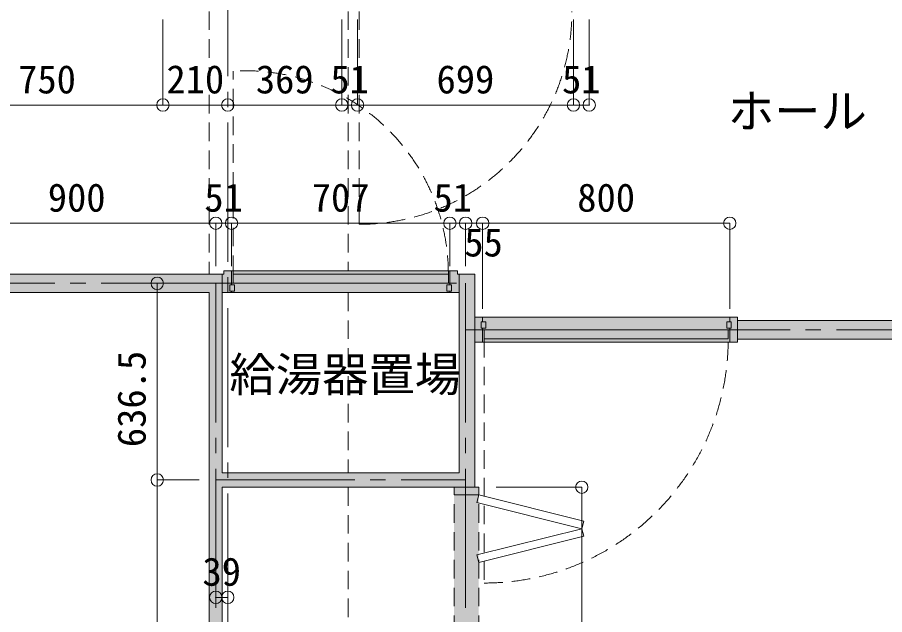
# Model space of a CAD drawing. Units: millimetres at full size, sheet at 1:50. Extents: x -9674 to 9699, y -6794 to 6791.
# Drawn here: x 1236 to 4044, y -1463 to 470 of the extents above; entities that cross this region are included whole.
import ezdxf
from ezdxf.enums import TextEntityAlignment as Align

# ---------------------------------------------------------------- set-up
doc = ezdxf.new("R2010")
doc.units = ezdxf.units.MM
doc.header["$LTSCALE"] = 50
doc.header["$PDMODE"] = 32
doc.header["$PDSIZE"] = 40
doc.linetypes.add('CHAIN2', pattern=[12, 9, -1, 1, -1])
doc.linetypes.add('DASHED1', pattern=[1.8, 1.2, -0.6])
for name, color, linetype, lineweight in [('1-0_芯', 2, 'DASHED1', 25), ('1-2_間仕切', 3, 'Continuous', 18), ('1-3_建具', 3, 'Continuous', 18), ('1-A_文字', 7, 'Continuous', 9), ('1-B_寸法', 7, 'Continuous', 9), ('1-C_梁', 7, 'DASHED1', 9)]:
    doc.layers.add(name, color=color, linetype=linetype, lineweight=lineweight)
doc.layers.add('4-2', color=4, linetype='Continuous')
doc.styles.add('ＭＳ ゴシック', font='')
doc.styles.get('ＭＳ ゴシック').set_extended_font_data('MS Gothic')

msp = doc.modelspace()

# ---------------------------------------------------------------- linework, layer by layer
at = {"layer": '1-0_芯', "color": 7, "linetype": 'CHAIN2', "lineweight": 9}
for p, q in [((1917.5, 4329.12), (1917.5, -3890.88)), ((-892.5, -390.88), (2687.5, -390.88)), ((1878.5, -390.88), (1878.5, -2890.88)), ((2687.5, -390.88), (2687.5, -3890.88)), ((2687.5, -540.88), (8517.5, -540.88)), ((1878.5, -1027.38), (2687.5, -1027.38))]:
    msp.add_line(p, q, dxfattribs=at)
at = {"layer": '1-2_間仕切'}
for p, q in [((1003.5, -360.88), (1887.5, -360.88)), ((1904.5, -360.88), (1848.5, -360.88)), ((1899.5, -1003.88), (1899.5, -360.88)), ((2717.5, -360.88), (2661.5, -360.88)), ((2666.5, -1003.88), (2666.5, -360.88)), ((2717.5, -360.88), (2717.5, -1050.88)), ((1003.5, -420.88), (1857.5, -420.88)), ((1857.5, -1990.88), (1857.5, -420.88)), ((5552.5, -510.88), (3567.5, -510.88)), ((5552.5, -571.88), (3567.5, -571.88)), ((2666.5, -1003.88), (1899.5, -1003.88)), ((1899.5, -1990.88), (1899.5, -1050.88)), ((2717.5, -1050.88), (1899.5, -1050.88))]:
    msp.add_line(p, q, dxfattribs=at)
at = {"layer": '1-3_建具', "color": 7, "linetype": 'DASHED1', "lineweight": 9}
for p, q in [((2342.5, 489.12), (2342.5, -199.88)), ((1934.5, -360.88), (1934.5, 295.96)), ((2747.5, -570.88), (2747.5, -1360.88)), ((2650, -2425.88), (2650, -1075.88)), ((2730, -2425.88), (2730, -1075.88))]:
    msp.add_line(p, q, dxfattribs=at)
at = {"layer": '1-3_建具'}
for p, q in [((1929.5, -350.88), (1904.5, -350.88)), ((1904.5, -360.88), (1904.5, -350.88)), ((1929.5, -395.88), (1929.5, -350.88)), ((1934.5, -360.88), (1934.5, -390.88)), ((2631.5, -360.88), (1934.5, -360.88)), ((2631.5, -360.88), (2631.5, -390.88)), ((2636.5, -350.88), (2661.5, -350.88)), ((2636.5, -395.88), (2636.5, -350.88)), ((2661.5, -360.88), (2661.5, -350.88)), ((1934.5, -390.88), (2631.5, -390.88)), ((1929.5, -420.88), (1899.5, -420.88)), ((1924.5, -395.88), (1924.5, -415.88)), ((1924.5, -395.88), (1939.5, -395.88)), ((1924.5, -415.88), (1939.5, -415.88)), ((1929.5, -420.88), (1929.5, -415.88)), ((1939.5, -395.88), (1939.5, -415.88)), ((2626.5, -395.88), (2626.5, -415.88)), ((2641.5, -395.88), (2626.5, -395.88)), ((2641.5, -415.88), (2626.5, -415.88)), ((2636.5, -420.88), (2636.5, -415.88)), ((2636.5, -420.88), (2666.5, -420.88)), ((2641.5, -395.88), (2641.5, -415.88)), ((2742.5, -500.88), (2717.5, -500.88)), ((2742.5, -515.88), (2742.5, -500.88)), ((3567.5, -500.88), (3542.5, -500.88)), ((3542.5, -515.88), (3542.5, -500.88)), ((3567.5, -580.88), (3567.5, -500.88)), ((2737.5, -515.88), (2752.5, -515.88)), ((2737.5, -535.88), (2737.5, -515.88)), ((2752.5, -535.88), (2752.5, -515.88)), ((3532.5, -515.88), (3547.5, -515.88)), ((3532.5, -535.88), (3532.5, -515.88)), ((3547.5, -515.88), (3547.5, -535.88)), ((2737.5, -535.88), (2752.5, -535.88)), ((2742.5, -535.88), (2742.5, -580.88)), ((2747.5, -570.88), (2747.5, -540.88)), ((2747.5, -540.88), (3537.5, -540.88)), ((3547.5, -535.88), (3532.5, -535.88)), ((3537.5, -540.88), (3537.5, -570.88)), ((3542.5, -535.88), (3542.5, -580.88)), ((3537.5, -570.88), (2747.5, -570.88)), ((3567.5, -580.88), (3542.5, -580.88))]:
    msp.add_line(p, q, dxfattribs=at)
at = {"layer": '1-3_建具', "color": 7, "lineweight": 9}
for p, q in [((1929.5, -350.88), (2636.5, -350.88)), ((2636.5, -420.88), (1929.5, -420.88)), ((2742.5, -500.88), (3542.5, -500.88)), ((3542.5, -580.88), (2742.5, -580.88)), ((2650, -1050.88), (2650, -1075.88)), ((2730, -1050.88), (2650, -1050.88)), ((2730, -1050.88), (2730, -1075.88)), ((2730, -1075.88), (2650, -1075.88)), ((2723.94, -1100.13), (2730, -1075.88)), ((3069.55, -1160.77), (2730, -1075.88)), ((2723.94, -1100.13), (3063.49, -1185.02)), ((3063.49, -1185.02), (3069.55, -1160.77)), ((2723.94, -1269.91), (3063.49, -1185.02)), ((3063.49, -1185.02), (3069.55, -1209.27)), ((3069.55, -1209.27), (2730, -1294.16)), ((2723.94, -1269.91), (2730, -1294.16))]:
    msp.add_line(p, q, dxfattribs=at)
at = {"layer": '1-3_建具'}
msp.add_lwpolyline([(2742.5, -580.88), (2717.5, -580.88), (2717.5, -500.88)], dxfattribs=at)
at = {"layer": '1-3_建具', "color": 7, "linetype": 'DASHED1', "lineweight": 9}
for centre, radius, start, end in [((2342.5, 489.12), 689, 270, 0), ((1973.5, -360.88), 658, 0, 93.39794), ((2747.5, -570.88), 790, 270, 360)]:
    msp.add_arc(centre, radius, start, end, dxfattribs=at)
at = {"layer": '1-B_寸法'}
for p, q in [((1707.5, 463.24), (1707.5, 186.23)), ((2286.5, 463.24), (2286.5, 186.23)), ((2337.5, 463.24), (2337.5, 186.23)), ((3036.5, 463.24), (3036.5, 186.23)), ((3087.5, 463.24), (3087.5, 186.23)), ((1707.5, 186.23), (957.5, 186.23)), ((1917.5, 186.23), (1707.5, 186.23)), ((2286.5, 186.23), (1917.5, 186.23)), ((2337.5, 186.23), (2286.5, 186.23)), ((2337.5, 186.23), (3036.5, 186.23)), ((3036.5, 186.23), (3087.5, 186.23)), ((1878.5, -196.49), (978.5, -196.49)), ((1878.5, -196.49), (1929.5, -196.49)), ((1878.5, -335), (1878.5, -196.49)), ((1929.5, -335), (1929.5, -196.49)), ((1929.5, -196.49), (2636.5, -196.49)), ((2636.5, -196.49), (2687.5, -196.49)), ((2636.5, -335), (2636.5, -196.49)), ((2687.5, -196.49), (2742.5, -196.49)), ((2687.5, -335), (2687.5, -196.49)), ((2742.5, -473.37), (2742.5, -196.49)), ((2742.5, -196.49), (3542.5, -196.49)), ((3542.5, -473.37), (3542.5, -196.49)), ((1689.11, -390.88), (1689.11, -1027.38)), ((1689.11, -1027.38), (1689.11, -2890.88)), ((1825, -1027.38), (1689.11, -1027.38)), ((2786.61, -1050.88), (3063.46, -1050.88)), ((3063.46, -2450.88), (3063.46, -1050.88)), ((1878.5, -1407.21), (1917.5, -1407.21))]:
    msp.add_line(p, q, dxfattribs=at)
at = {"layer": '1-B_寸法', "color": 3}
for p in [(1707.5, 186.23), (1917.5, 186.23), (2286.5, 186.23), (2337.5, 186.23), (3036.5, 186.23), (3087.5, 186.23), (1878.5, -196.49), (1929.5, -196.49), (2636.5, -196.49), (2687.5, -196.49), (2742.5, -196.49), (3542.5, -196.49), (1689.11, -390.88), (1689.11, -1027.38), (3063.46, -1050.88), (1878.5, -1407.21), (1917.5, -1407.21)]:
    msp.add_point(p, dxfattribs=at)
at = {"layer": '1-C_梁'}
for p, q in [((1857.5, 489.12), (1857.5, -360.88)), ((2307.5, 489.12), (2307.5, -350.88)), ((2307.5, -420.88), (2307.5, -1003.88)), ((2307.5, -1050.88), (2307.5, -1950.88))]:
    msp.add_line(p, q, dxfattribs=at)
at = {"layer": '4-2'}
for points in [[(1003.5, -360.88), (1003.5, -420.88), (1857.5, -420.88)], [(1899.5, -360.88), (1003.5, -360.88), (1857.5, -420.88)], [(1857.5, -1990.88), (1899.5, -1990.88), (1899.5, -360.88)], [(1899.5, -360.88), (1857.5, -420.88), (1857.5, -1990.88)], [(1899.5, -360.88), (1899.5, -420.88), (2666.5, -420.88)], [(1899.5, -360.88), (2666.5, -420.88), (2666.5, -360.88)], [(2661.5, -360.88), (2661.5, -350.88), (1904.5, -350.88)], [(2661.5, -360.88), (1904.5, -350.88), (1904.5, -360.88)], [(2717.5, -1050.88), (2717.5, -360.88), (2666.5, -360.88)], [(2717.5, -1050.88), (2666.5, -360.88), (2666.5, -1003.88)], [(2717.5, -500.88), (2717.5, -580.88), (3567.5, -500.88), (3567.5, -580.88)], [(5552.5, -571.88), (5552.5, -510.88), (3567.5, -571.88), (3567.5, -510.88)], [(1899.5, -1003.88), (1899.5, -1050.88), (2717.5, -1050.88)], [(2717.5, -1050.88), (2666.5, -1003.88), (1899.5, -1003.88)], [(2650, -2450.88), (2730, -2450.88), (2650, -1050.88), (2730, -1050.88)]]:
    msp.add_solid(points, dxfattribs=at)

# ---------------------------------------------------------------- texts
at = {"layer": '1-A_文字', "style": 'ＭＳ ゴシック'}
for s, p in [('ホール', (3536.21, 78.74)), ('給湯器置場', (1922.6, -773.59))]:
    msp.add_text(s, height=110, dxfattribs=at).set_placement(p, align=Align.BOTTOM_LEFT)
at = {"layer": '1-B_寸法', "style": 'ＭＳ ゴシック'}
for s, p in [('750', (1238.75, 196.23)), ('210', (1718.75, 196.23)), ('369', (2008.25, 196.23)), ('51', (2249.5, 196.23)), ('699', (2593.25, 196.23)), ('51', (2999.5, 196.23)), ('900', (1334.75, -186.49)), ('51', (1841.5, -186.49)), ('707', (2189.25, -186.49)), ('51', (2583.29, -186.49)), ('800', (3048.75, -186.49)), ('55', (2683.11, -331.49)), ('39', (1835.5, -1397.21))]:
    msp.add_text(s, height=91.64, dxfattribs=at).set_placement(p, align=Align.BOTTOM_LEFT)
msp.add_text('636.5', height=91.64, rotation=90, dxfattribs=at).set_placement((1679.11, -921.05), align=Align.BOTTOM_LEFT)

doc.saveas('drawing.dxf')
